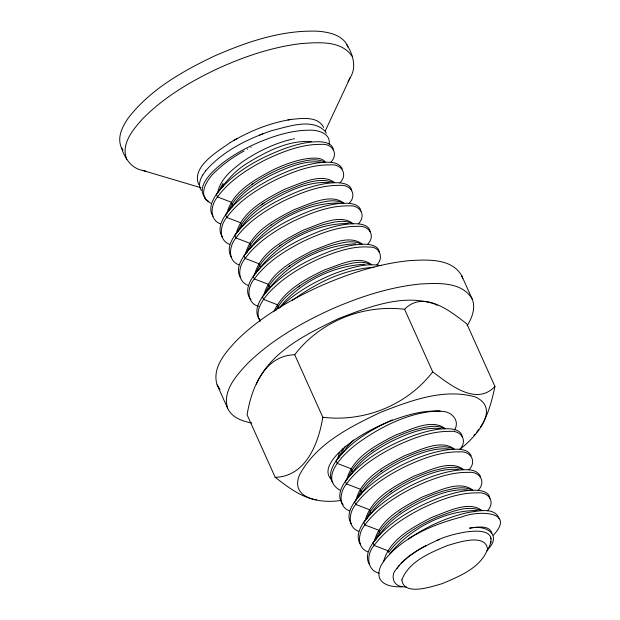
<?xml version="1.0" encoding="UTF-8"?>
<svg xmlns="http://www.w3.org/2000/svg" width="620" height="620" viewBox="0 0 620 620"><rect width="100%" height="100%" fill="white"/><g stroke="black" fill="none" stroke-linecap="round" stroke-linejoin="round"><path stroke-width="0.93" d="M329.166 144.026C330.917 133.37 317.828 129.844 309.589 130.192C291.788 130.208 274.482 135.757 258.207 142.569C241.513 149.947 225.254 159.169 212.272 172.174C206.313 178.343 197.625 189.41 205.104 197.548M217.705 192.898C219.953 179.366 231.733 170.043 242.001 162.177C257.075 151.714 273.924 143.553 291.811 139.26M226.92 213.396C232.159 191.658 254.634 179.839 272.823 169.989C284.216 164.587 296.205 160.007 308.783 158.418C314.325 158.038 321.648 157.17 325.469 162.161M236.135 233.895C241.878 211.009 265.933 198.942 285.301 188.953C299.274 184.179 321.059 172.035 334.684 182.66M245.35 254.394C251.092 231.508 275.14 219.449 294.515 209.452C308.489 204.678 330.274 192.533 343.891 203.166M254.556 274.892C260.307 252.007 284.355 239.948 303.722 229.95C317.704 225.176 339.489 213.032 353.106 223.665M263.771 295.391C269.522 272.513 293.57 260.447 312.937 250.449C326.918 245.675 348.704 233.531 362.32 244.164M337.474 459.389L339.31 452.778M346.688 479.888C352.439 457.01 376.487 444.943 395.854 434.946C409.836 430.171 431.621 418.027 445.238 428.66M355.903 500.387C361.646 477.509 385.694 465.442 405.069 455.452C419.043 450.678 440.828 438.526 454.445 449.159M365.11 520.893C370.861 498.007 394.909 485.94 414.276 475.951C428.257 471.177 450.043 459.025 463.659 469.658M374.325 541.392C380.076 518.506 404.124 506.439 423.491 496.45C437.472 491.675 459.257 479.524 472.874 490.157M383.54 561.89C389.29 539.005 413.339 526.938 432.706 516.948C446.687 512.174 468.472 500.022 482.089 510.655M294.717 354.749L322.811 417.252C318.626 442.928 306.063 476.555 275.187 477.299L247.093 414.796C251.286 389.12 263.841 355.493 294.717 354.749C320.246 321.276 363.002 304.296 404.573 309.264C423.7 289.711 450.632 311.263 466.844 323.919L494.938 386.43C491.97 400.698 488.18 415.206 480.198 427.583M490.691 542.779L490.963 541.415M256.378 384.152C271.265 350.773 307.582 333.622 338.791 318.486C368.714 307.094 403.046 293.268 435 304.094M219.364 190.557L222.882 183.497L223.681 185.272L222.448 187.263M228.578 211.056C233.058 199.183 243.358 190.727 253.355 183.52M237.584 232.174C245.381 212.714 265.151 201.531 282.836 192.27C298.375 185.923 316.673 176.25 333.568 182.513M246.791 252.673C251.092 240.483 261.632 231.857 271.785 224.517M256.006 273.172C260.307 260.981 270.839 252.356 280.992 245.016M265.221 293.671C269.514 281.48 280.054 272.854 290.207 265.515M273.846 311.783C283.162 290.579 305.459 278.93 325.415 269.506C338.884 265.298 358.647 254.409 371.535 264.663M339.132 457.056L341.419 451.98L345.418 446.137M348.347 477.555C352.819 465.682 363.126 457.227 373.124 450.012M357.562 498.054C362.034 486.181 372.333 477.725 382.339 470.51M366.56 519.165C370.861 506.974 381.393 498.348 391.553 491.009M375.774 539.663C380.068 527.473 390.608 518.847 400.76 511.515M325.206 131.06L350.075 77.911C357.5 66.27 352.23 52.437 345.216 42.036C338.706 34.1 327.825 32.108 318.145 31.232C281.767 29.745 246.357 41.982 213.497 56.443C181.768 71.656 149.676 89.947 128.007 118.412C122.783 126.054 117.784 135.586 120.474 145.08C123.876 156.116 129.898 167.95 142.313 170.345L201.019 187.751M454.437 430.063C460.443 420.941 451.453 411.107 441.828 411.401C423.507 409.603 405.395 415.299 388.5 421.802C370.171 429.435 352.276 439.231 338.125 453.367C332.103 459.598 323.338 470.758 330.886 478.973M275.9 310.426C281.162 300.204 290.191 292.562 299.421 286.014M202.756 175.003C199.965 179.482 197.85 185.806 201.384 190.48M348.022 81.6L350.075 77.911M467.162 325.74C471.952 318.013 475.835 308.187 472.269 299.212L461.745 275.784C451.654 257.935 427.095 259.695 409.464 260.609C378.657 263.733 348.889 273.513 320.649 285.913C290.524 299.615 261.291 316.51 237.413 339.683C226.339 351.478 211.575 367.303 217.116 384.873L227.649 408.301C231.818 417.632 242.467 421.337 251.821 422.949M232.074 207.096C241.265 192.595 256.316 183.063 271.173 175.166C286.487 167.896 303.211 160.34 320.563 162.053M250.496 248.093L251.317 246.776L249.721 243.218L235.941 237.933L234.779 235.337C251.549 213.21 277.086 199.516 302.552 189.743C314.084 185.76 326.151 182.35 338.466 182.776C343.627 183.024 350.982 184.582 351.749 190.758M268.514 289.757L269.336 288.432M342.217 453.755L347.859 445.943L353.71 440.006M351.431 474.254C360.553 459.381 375.867 449.678 390.941 441.657C406.247 434.387 422.979 426.831 440.332 428.544M360.646 494.752C369.768 479.88 385.082 470.177 400.156 462.156C415.462 454.886 432.194 447.33 449.546 449.043M370.264 514.592C379.456 500.092 394.506 490.552 409.363 482.654C424.677 475.385 441.409 467.829 458.761 469.542M379.479 535.091C388.67 520.591 403.721 511.05 418.578 503.153C433.892 495.892 450.624 488.328 467.968 490.048M202.756 175.003L205.747 170.74M330.786 162.293C339.094 153.791 332.212 143.243 321.207 144.367C301.785 144.08 283.162 151.458 265.872 159.619C247.737 168.919 229.718 180.25 217.519 196.935C210.815 204.647 208.87 219.395 220.302 223.82M340 182.792C348.3 174.29 341.419 163.742 330.421 164.866C311 164.579 292.377 171.957 275.086 180.125C256.951 189.418 238.933 200.748 226.726 217.434C220.03 225.145 218.085 239.894 229.516 244.319M349.207 203.29C357.515 194.788 350.633 184.241 339.636 185.372C320.207 185.078 301.591 192.456 284.301 200.624C266.166 209.917 248.147 221.247 235.941 237.933C229.237 245.644 227.3 260.392 238.723 264.817M358.422 223.789C366.73 215.287 359.848 204.747 348.843 205.871C329.422 205.584 310.806 212.954 293.508 221.123C275.381 230.423 257.362 241.746 245.156 258.431C238.452 266.143 236.507 280.891 247.938 285.316M367.637 244.288C375.945 235.794 369.063 225.246 358.058 226.37C338.636 226.083 320.013 233.453 302.723 241.622C284.588 250.922 266.569 262.245 254.371 278.93C247.031 287.029 246.094 302.8 258.555 306.412M376.851 264.787C384.082 258.137 379.711 246.38 369.605 247.078C352.307 245.768 335.451 251.953 319.726 258.486C301.297 266.778 283.503 277.411 269.475 292.144C262.733 299.623 253.89 311.217 260.237 321.423M459.761 449.283C468.069 440.789 461.187 430.241 450.19 431.365C430.768 431.078 412.145 438.449 394.855 446.617C376.72 455.917 358.701 467.248 346.495 483.925C339.799 491.637 337.853 506.385 349.277 510.81M468.976 469.782C477.284 461.288 470.402 450.74 459.397 451.864C439.975 451.577 421.36 458.955 404.062 467.116C385.935 476.416 367.916 487.746 355.71 504.424C349.006 512.143 347.06 526.884 358.492 531.309M478.19 490.288C486.499 481.786 479.617 471.239 468.611 472.363C449.19 472.076 430.567 479.454 413.276 487.614C395.142 496.914 377.131 508.245 364.924 524.931C358.221 532.642 356.275 547.382 367.707 551.808M487.405 510.787C495.713 502.285 488.831 491.738 477.826 492.861C458.405 492.575 439.782 499.953 422.491 508.113C404.356 517.413 386.338 528.744 374.139 545.429C366.459 553.753 366.11 569.935 379.022 573.206M231.431 257.331C224.572 246.38 235.344 234.058 242.102 226.269C247.915 217.496 256.207 210.699 264.81 204.794C284.2 192.867 306.334 180.994 329.778 182.551M251.751 246.132C272.11 221.154 306.505 202.701 338.993 203.05M260.966 266.631C281.325 241.653 315.712 223.208 348.2 223.549M389.507 554.264C409.657 528.875 444.517 510.229 477.183 510.547M396.909 568.424L399.45 565.053M478.686 429.66L476.61 432.279M486.933 550.886C507.137 518.436 447.105 534.277 435.899 540.966C421.213 547.708 406.271 555.915 396.374 569.059C390.189 575.228 393.158 586.357 402.512 586.574M251.317 246.776C244.551 254.556 233.787 266.879 240.638 277.83M259.966 267.972C252.89 275.637 242.11 289.509 251.03 299.739M269.181 288.471C262.105 296.135 251.325 310.008 260.245 320.238M350.401 475.06C343.612 482.329 334.862 495.419 343.162 504.734M351.532 473.664L352.656 472.269L351.06 468.712L337.288 463.427L336.118 460.831C350.153 441.905 371.202 429.582 392.259 419.88M487.622 549.638C502.905 534.378 485.196 524.28 469.557 528.186C476.555 527.326 488.854 524.419 491.924 533.115M205.747 170.74C222.859 151.024 247.233 139.128 271.513 130.68C287.82 126.891 312.232 117.203 325.647 131.789M493.435 535.138C516.483 510.415 476.811 510.64 462.318 516.793C437.418 523.234 412.409 533.045 393.251 550.707C386.167 557.76 376.224 567.284 379.556 578.243C384.075 586.908 395.661 587.016 404.116 586.822M404.573 309.264L432.706 371.861C407.1 405.232 364.397 422.321 322.811 417.252M400.985 563.317L408.782 556.287L418.175 549.948M494.938 386.43C475.966 406.658 448.965 383.912 432.706 371.861M279.899 307.574C295.678 292.252 315.208 281.24 335.552 273.172C349.974 268.088 365.614 262.617 381.06 265.654M473.858 435.225L475.005 434.132M460.435 448.864C473.85 438.542 502.208 408.836 475.121 396.885C443.416 388.058 410.308 400.776 380.905 412.199C350.176 426.8 316.037 443.719 299.468 475.029C289.091 500.371 324.694 503.316 340.923 500.418M292.392 300.32C316.208 283.046 344.162 269.065 373.953 267.298M252.015 184.45C265.438 175.073 280.317 167.718 296.019 163.029C305.055 160.89 315.526 157.558 324.353 162.014M261.229 204.949L264.012 203.019M270.436 225.447C283.859 216.07 298.747 208.723 314.449 204.034C323.617 201.903 334.474 198.323 343.279 203.345M279.651 245.946C293.074 236.569 307.962 229.222 323.656 224.533C332.832 222.41 343.681 218.821 352.493 223.843M288.866 266.445C302.289 257.075 317.176 249.721 332.87 245.032C342.046 242.908 352.896 239.32 361.7 244.342M298.081 286.952C311.504 277.574 326.384 270.219 342.085 265.531C351.253 263.407 362.111 259.819 370.915 264.841M371.783 450.942C385.206 441.572 400.086 434.217 415.788 429.528C424.956 427.405 435.814 423.817 444.618 428.839M380.99 471.448C394.413 462.071 409.301 454.716 425.002 450.027C434.171 447.904 445.028 444.315 453.832 449.337M390.205 491.947C403.628 482.569 418.515 475.214 434.217 470.526C443.254 468.387 453.724 465.054 462.551 469.503M399.42 512.446C412.843 503.068 427.73 495.713 443.424 491.025C452.461 488.886 462.931 485.553 471.766 490.009M410.114 537.788C427.815 526.148 447.439 517.103 468.17 512.492C477.757 511.19 494.946 506.664 499.154 518.754M230.222 142.554C218.372 151.195 190.968 166.486 198.756 184.62M408.379 538.919L411.913 536.765M230.222 142.554C249.046 131.316 269.778 122.822 291.493 119.381C302.01 118.389 317.897 115.956 323.609 127.371M244.094 150.916C234.313 156.411 224.913 162.727 216.76 170.469C207.816 177.692 195.494 196.362 211.087 203.313M418.849 549.537L423.786 546.793M233.794 140.438L237.476 138.376M247.225 149.226L247.644 149.001M250.829 147.366L251.232 147.157M424.499 546.414L425.956 545.662M437.185 540.454L439.471 539.509M259.555 135.052L263.547 133.486M292.71 139.074L294.508 138.694M287.951 119.955L291.501 119.381M440.13 410.843C409.719 411.812 381.145 426.343 356.887 443.819C345.053 452.856 318.052 477.501 340.07 490.311M355.694 243.799C323.02 245.125 290.083 262.19 269.739 287.773L268.142 284.216L254.371 278.93L253.2 276.334C269.971 254.208 295.515 240.513 320.982 230.741C332.506 226.757 344.581 223.347 356.895 223.774C362.057 224.022 369.404 225.579 370.179 231.756M364.909 264.306C332.235 265.631 299.297 282.689 278.954 308.272L277.357 304.714L263.585 299.429L262.415 296.833C279.186 274.714 304.722 261.012 330.189 251.24C341.721 247.256 353.795 243.846 366.102 244.272C371.264 244.52 378.619 246.078 379.394 252.255M404.418 586.876L406.472 587.07M311.349 141.554C287.913 139.996 265.771 151.869 246.388 163.796C234.027 171.446 224.897 182.846 216.349 194.339C212.063 200.485 208.181 209.405 213.001 216.326M313.991 499.441L316.433 499.813M142.313 170.345L146.312 171.337M313.139 499.232C298.762 495.574 286.735 486.189 275.187 477.299M435.666 304.397L437.209 305.342M208.87 201.539L205.979 199.493L204.329 197.408M480.973 510.508C466.504 504.649 450.461 512.345 436.767 517.274C418.671 525.481 400.311 535.858 388.709 552.49L387.911 550.715L374.139 545.429L372.969 542.833C389.74 520.707 415.276 507.013 440.743 497.24C452.275 493.257 464.349 489.839 476.656 490.265C481.818 490.513 489.172 492.071 489.947 498.255M219.96 389.399L217.116 384.873M351.997 56.133C341.101 40.176 318.316 42.424 301.428 43.547C272.722 46.942 245.008 56.288 218.759 68.153C191.332 80.987 164.664 96.666 143.197 118.281C133.455 128.96 120.404 143.941 126.806 159.387M121.543 147.668L123.062 150.055M222.216 236.832C216.349 227.788 223.378 217.039 229.276 210.002C240.529 197.09 255.053 187.488 270.056 179.49C285.154 171.732 301.219 165.385 318.076 162.858C325.981 162.208 338.055 160.255 342.287 168.919M332.769 482.825C325.911 471.874 336.683 459.552 343.449 451.771L342.116 448.81M351.199 523.822C345.332 514.786 352.362 504.037 358.259 497C369.512 484.088 384.028 474.486 399.04 466.48C414.137 458.722 430.203 452.383 447.059 449.849C454.964 449.206 467.031 447.245 471.262 455.917M360.406 544.321C354.539 535.285 361.569 524.536 367.466 517.499C378.719 504.587 393.243 494.985 408.255 486.979C423.344 479.221 439.417 472.882 456.274 470.347C464.171 469.704 476.245 467.743 480.477 476.416M369.621 564.82C362.762 553.877 373.535 541.547 380.3 533.766L378.696 530.216L364.924 524.931L363.754 522.335L371.086 513.267L369.489 509.71L355.71 504.424L354.547 501.828L361.871 492.768L360.274 489.211L346.495 483.925L345.332 481.329C362.103 459.211 387.639 445.509 413.106 435.736C424.638 431.753 436.713 428.343 449.019 428.769C454.181 429.017 461.536 430.575 462.303 436.751M472.269 299.212C462.187 281.364 437.619 283.123 419.996 284.038C389.19 287.161 359.422 296.941 331.173 309.341C301.049 323.043 271.824 339.938 247.938 363.111C236.871 374.906 222.1 390.732 227.649 408.301M242.102 226.269L240.506 222.72L226.726 217.434L225.564 214.838L232.888 205.77L231.291 202.221L217.519 196.935L216.349 194.339C233.12 172.213 258.664 158.518 284.13 148.746C295.655 144.762 307.729 141.345 320.036 141.771C325.206 142.026 332.553 143.584 333.328 149.761M260.532 267.274L258.935 263.717L245.156 258.431L243.986 255.835C260.764 233.709 286.3 220.015 311.767 210.242C323.291 206.258 335.366 202.849 347.68 203.275C352.842 203.523 360.189 205.081 360.964 211.257M346.735 44.423L347.812 47.011M325.647 131.789L326.244 133.23M461.745 275.784L462.683 278.682M490.683 537.889L490.955 539.067M401.876 579.87C403.721 596.665 432.628 586.295 442.192 583.637C459.273 576.391 480.508 567.974 487.56 549.343C485.724 532.549 456.816 542.918 447.253 545.577C430.164 552.823 408.929 561.24 401.876 579.87"/></g></svg>
